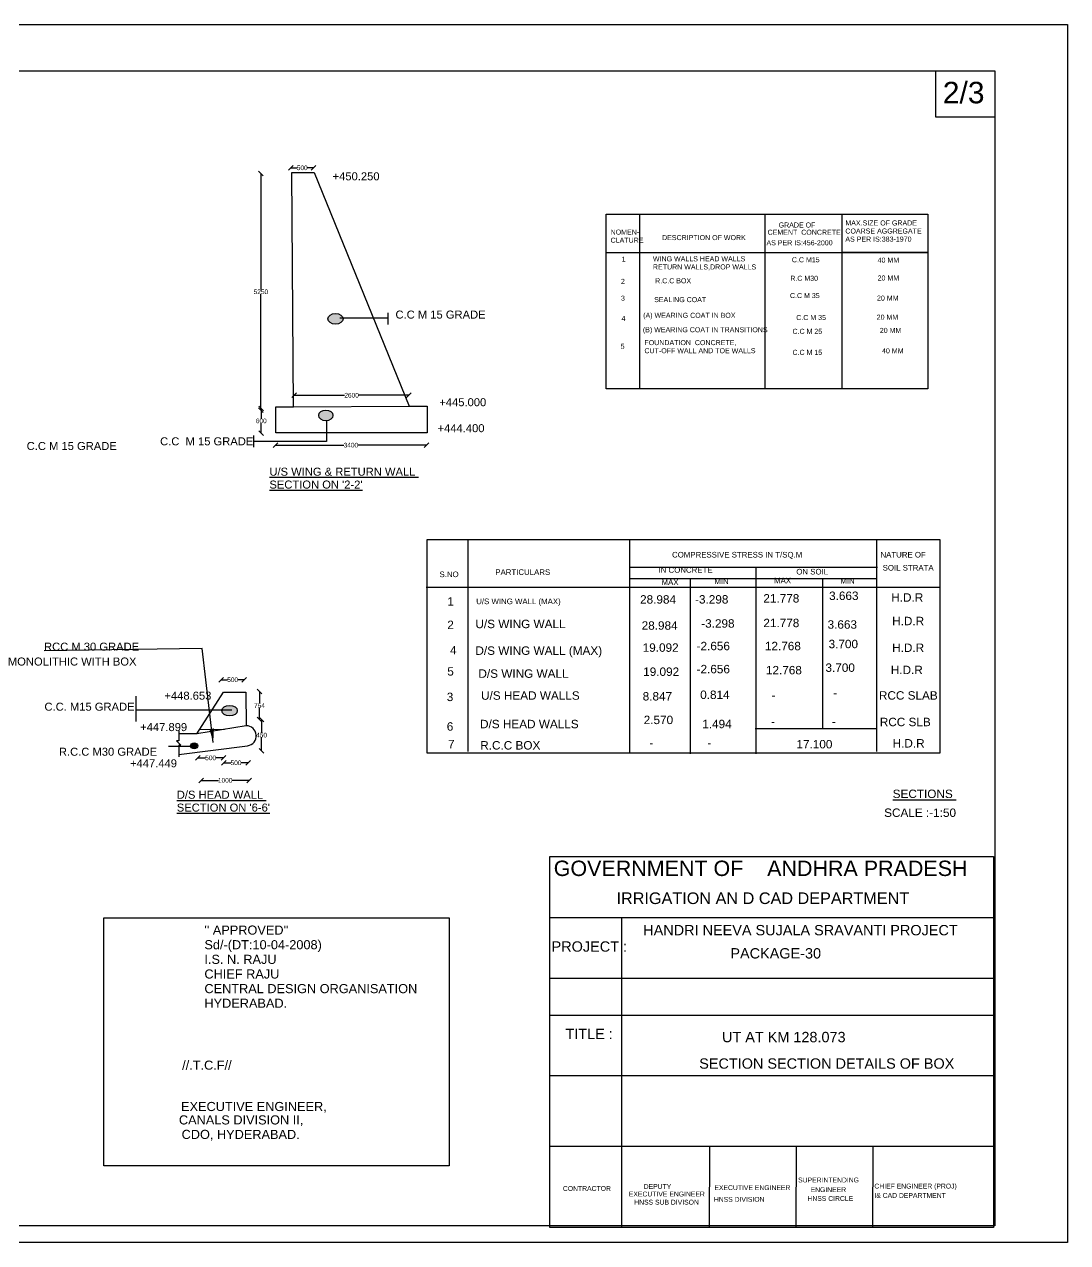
# Model space of a CAD drawing. Header units: metres. Extents: x -13701 to 100187, y -64306 to 14155.
# Drawn here: x 33011 to 100187, y -64306 to 14155 of the extents above; entities that cross this region are included whole.
import ezdxf

# ---------------------------------------------------------------- set-up
doc = ezdxf.new("R2010")
doc.units = ezdxf.units.M
doc.header["$MEASUREMENT"] = 0
doc.layers.add('DRAWING', color=7, linetype='Continuous')
doc.layers.add('TEXT', color=255, linetype='Continuous')
doc.styles.get("Standard").update_dxf_attribs({"font": 'ARIAL_1.TTF'})
doc.dimstyles.get("Standard").update_dxf_attribs({"dimtxt": 300, "dimasz": 300, "dimexe": 0.18, "dimexo": 0.0625, "dimgap": 0.09, "dimtad": 0, "dimtih": 1, "dimtoh": 1, "dimdec": 0, "dimzin": 0, "dimdsep": 46, "dimtxsty": 'Standard', "dimblk": 'OBLIQUE', "dimcen": 0, "dimse1": 1, "dimse2": 1, "dimadec": 0, "dimazin": 0, "dimtfac": 1, "dimtdec": 0, "dimtofl": 0, "dimtmove": 0, "dimatfit": 3, "dimfxl": 0, "dimtolj": 1, "dimtzin": 0, "dimarcsym": 0})
picture_1 = doc.add_image_def('image1.jpg', size_in_pixel=(4806, 3311))
pattern_1 = [(50, (0, 0), (358.6301, -31.3761), [37.5, -412.5]), (355, (0, 0), (-69.3757, 376.096), [30, -330]), (100.4514, (29.9, -2.6), (289.2547, 344.7198), [31.8701, -350.571]), (46.1842, (0, 100), (533.6205, -82.7595), [56.25, -618.75]), (96.6356, (44.47, 93.1), (467.3314, 487.059), [47.805, -525.8565]), (351.1842, (0, 100), (467.331, 487.0593), [45, -495]), (21, (50, 75), (298.4535, -201.3094), [37.5, -412.5]), (326, (50, 75), (121.6577, 362.575), [30, -330]), (71.4514, (74.87, 58.22), (420.1113, 161.2652), [31.8701, -350.571]), (37.5, (0, 0), (6.07993, 166.44693), [0, -326, 0, -335, 0, -331.25]), (7.5, (0, 0), (131.53477, 197.20586), [0, -191, 0, -318.5, 0, -126.25]), (327.5, (-111.5, 0), (266.91122, -11.27744), [0, -125, 0, -390, 0, -517.5]), (317.5, (-161.5, 0), (291.5931, 50.0525), [0, -162.5, 0, -259, 0, -367.5])]

# ---------------------------------------------------------------- blocks, each defined once
blk = doc.blocks.new('_Oblique')
at = {"color": 0, "linetype": 'ByBlock', "lineweight": -2}
blk.add_line((-0.5, -0.5), (0.5, 0.5), dxfattribs=at)
blk = doc.blocks.new('*D16')
at = {"layer": 'Defpoints', "color": 0}
for p in [(50179, 4956), (51623, 4956), (51623, 4914)]:
    blk.add_point(p, dxfattribs=at)
at = {"layer": 'DRAWING', "color": 0, "lineweight": -2}
for p, q in [((50179, 4914), (50570, 4914)), ((51623, 4914), (51232, 4914))]:
    blk.add_line(p, q, dxfattribs=at)
at = {"layer": 'DRAWING', "color": 0, "lineweight": -2, "xscale": 300, "yscale": 300, "zscale": 300, "rotation": 180}
blk.add_blockref('_Oblique', (50179, 4914), dxfattribs=at)
at = {"layer": 'DRAWING', "color": 0, "lineweight": -2, "xscale": 300, "yscale": 300, "zscale": 300}
blk.add_blockref('_Oblique', (51623, 4914), dxfattribs=at)
at = {"layer": 'DRAWING', "color": 0, "insert": (50901, 4914), "char_height": 300, "attachment_point": 5}
blk.add_mtext('\\A1;500', dxfattribs=at)
blk = doc.blocks.new('*D17')
at = {"layer": 'Defpoints', "color": 0}
for p in [(48192, 4551), (48192, -10690), (48243, -10690)]:
    blk.add_point(p, dxfattribs=at)
at = {"layer": 'DRAWING', "color": 0, "lineweight": -2}
for p, q in [((48243, 4551), (48243, -2916)), ((48243, -10690), (48243, -3223))]:
    blk.add_line(p, q, dxfattribs=at)
at = {"layer": 'DRAWING', "color": 0, "lineweight": -2, "xscale": 300, "yscale": 300, "zscale": 300}
for p, rotation in [((48243, 4551), 90), ((48243, -10690), 270)]:
    blk.add_blockref('_Oblique', p, dxfattribs=dict(at, rotation=rotation))
at = {"layer": 'DRAWING', "color": 0, "insert": (48243, -3069), "char_height": 300, "attachment_point": 5}
blk.add_mtext('\\A1;5250', dxfattribs=at)
blk = doc.blocks.new('*D18')
at = {"layer": 'Defpoints', "color": 0}
for p in [(48338, -10595), (48266, -12173), (48338, -12173)]:
    blk.add_point(p, dxfattribs=at)
at = {"layer": 'DRAWING', "color": 0, "lineweight": -2}
for p, q in [((48266, -10595), (48266, -11231)), ((48266, -12173), (48266, -11538))]:
    blk.add_line(p, q, dxfattribs=at)
at = {"layer": 'DRAWING', "color": 0, "lineweight": -2, "xscale": 300, "yscale": 300, "zscale": 300}
for p, rotation in [((48266, -10595), 90), ((48266, -12173), 270)]:
    blk.add_blockref('_Oblique', p, dxfattribs=dict(at, rotation=rotation))
at = {"layer": 'DRAWING', "color": 0, "insert": (48266, -11384), "char_height": 300, "attachment_point": 5}
blk.add_mtext('\\A1;600', dxfattribs=at)
blk = doc.blocks.new('*D19')
at = {"layer": 'Defpoints', "color": 0}
for p in [(49178, -13018), (58896, -12946), (58896, -13018)]:
    blk.add_point(p, dxfattribs=at)
at = {"layer": 'DRAWING', "color": 0, "lineweight": -2}
for p, q in [((49178, -12946), (53589, -12946)), ((58896, -12946), (54484, -12946))]:
    blk.add_line(p, q, dxfattribs=at)
at = {"layer": 'DRAWING', "color": 0, "lineweight": -2, "xscale": 300, "yscale": 300, "zscale": 300, "rotation": 180}
blk.add_blockref('_Oblique', (49178, -12946), dxfattribs=at)
at = {"layer": 'DRAWING', "color": 0, "lineweight": -2, "xscale": 300, "yscale": 300, "zscale": 300}
blk.add_blockref('_Oblique', (58896, -12946), dxfattribs=at)
at = {"layer": 'DRAWING', "color": 0, "insert": (54037, -12946), "char_height": 300, "attachment_point": 5}
blk.add_mtext('\\A1;3400', dxfattribs=at)
blk = doc.blocks.new('*D31')
at = {"layer": 'Defpoints', "color": 0}
for p in [(44176, -33220), (45836, -33088), (45836, -33220)]:
    blk.add_point(p, dxfattribs=at)
at = {"layer": 'DRAWING', "color": 0, "lineweight": -2}
for p, q in [((44176, -33088), (44675, -33088)), ((45836, -33088), (45337, -33088))]:
    blk.add_line(p, q, dxfattribs=at)
at = {"layer": 'DRAWING', "color": 0, "lineweight": -2, "xscale": 300, "yscale": 300, "zscale": 300, "rotation": 180}
blk.add_blockref('_Oblique', (44176, -33088), dxfattribs=at)
at = {"layer": 'DRAWING', "color": 0, "lineweight": -2, "xscale": 300, "yscale": 300, "zscale": 300}
blk.add_blockref('_Oblique', (45836, -33088), dxfattribs=at)
at = {"layer": 'DRAWING', "color": 0, "insert": (45006, -33088), "char_height": 300, "attachment_point": 5}
blk.add_mtext('\\A1;500', dxfattribs=at)
blk = doc.blocks.new('*D32')
at = {"layer": 'Defpoints', "color": 0}
for p in [(45862, -33352), (47416, -33352), (47416, -33404)]:
    blk.add_point(p, dxfattribs=at)
at = {"layer": 'DRAWING', "color": 0, "lineweight": -2}
for p, q in [((45862, -33404), (46308, -33404)), ((47416, -33404), (46970, -33404))]:
    blk.add_line(p, q, dxfattribs=at)
at = {"layer": 'DRAWING', "color": 0, "lineweight": -2, "xscale": 300, "yscale": 300, "zscale": 300, "rotation": 180}
blk.add_blockref('_Oblique', (45862, -33404), dxfattribs=at)
at = {"layer": 'DRAWING', "color": 0, "lineweight": -2, "xscale": 300, "yscale": 300, "zscale": 300}
blk.add_blockref('_Oblique', (47416, -33404), dxfattribs=at)
at = {"layer": 'DRAWING', "color": 0, "insert": (46639, -33404), "char_height": 300, "attachment_point": 5}
blk.add_mtext('\\A1;500', dxfattribs=at)
blk = doc.blocks.new('*D33')
at = {"layer": 'Defpoints', "color": 0}
for p in [(44387, -34641), (47495, -34536), (47495, -34641)]:
    blk.add_point(p, dxfattribs=at)
at = {"layer": 'DRAWING', "color": 0, "lineweight": -2}
for p, q in [((44387, -34536), (45508, -34536)), ((47495, -34536), (46374, -34536))]:
    blk.add_line(p, q, dxfattribs=at)
at = {"layer": 'DRAWING', "color": 0, "lineweight": -2, "xscale": 300, "yscale": 300, "zscale": 300, "rotation": 180}
blk.add_blockref('_Oblique', (44387, -34536), dxfattribs=at)
at = {"layer": 'DRAWING', "color": 0, "lineweight": -2, "xscale": 300, "yscale": 300, "zscale": 300}
blk.add_blockref('_Oblique', (47495, -34536), dxfattribs=at)
at = {"layer": 'DRAWING', "color": 0, "insert": (45941, -34536), "char_height": 300, "attachment_point": 5}
blk.add_mtext('\\A1;1000', dxfattribs=at)
blk = doc.blocks.new('*D34')
at = {"layer": 'Defpoints', "color": 0}
for p in [(48126, -28820), (48126, -30610), (48153, -30610)]:
    blk.add_point(p, dxfattribs=at)
at = {"layer": 'DRAWING', "color": 0, "lineweight": -2}
for p, q in [((48153, -28820), (48153, -29562)), ((48153, -30610), (48153, -29868))]:
    blk.add_line(p, q, dxfattribs=at)
at = {"layer": 'DRAWING', "color": 0, "lineweight": -2, "xscale": 300, "yscale": 300, "zscale": 300}
for p, rotation in [((48153, -28820), 90), ((48153, -30610), 270)]:
    blk.add_blockref('_Oblique', p, dxfattribs=dict(at, rotation=rotation))
at = {"layer": 'DRAWING', "color": 0, "insert": (48153, -29715), "char_height": 300, "attachment_point": 5}
blk.add_mtext('\\A1;754', dxfattribs=at)
blk = doc.blocks.new('*D35')
at = {"layer": 'Defpoints', "color": 0}
for p in [(48153, -30610), (48153, -32636), (48284, -32636)]:
    blk.add_point(p, dxfattribs=at)
at = {"layer": 'DRAWING', "color": 0, "lineweight": -2}
for p, q in [((48284, -30610), (48284, -31470)), ((48284, -32636), (48284, -31776))]:
    blk.add_line(p, q, dxfattribs=at)
at = {"layer": 'DRAWING', "color": 0, "lineweight": -2, "xscale": 300, "yscale": 300, "zscale": 300}
for p, rotation in [((48284, -30610), 90), ((48284, -32636), 270)]:
    blk.add_blockref('_Oblique', p, dxfattribs=dict(at, rotation=rotation))
at = {"layer": 'DRAWING', "color": 0, "insert": (48284, -31623), "char_height": 300, "attachment_point": 5}
blk.add_mtext('\\A1;450', dxfattribs=at)
blk = doc.blocks.new('*D36')
at = {"layer": 'Defpoints', "color": 0}
for p in [(45673, -27949), (47174, -27949), (47174, -28054)]:
    blk.add_point(p, dxfattribs=at)
at = {"layer": 'DRAWING', "color": 0, "lineweight": -2}
for p, q in [((45673, -28054), (46092, -28054)), ((47174, -28054), (46754, -28054))]:
    blk.add_line(p, q, dxfattribs=at)
at = {"layer": 'DRAWING', "color": 0, "lineweight": -2, "xscale": 300, "yscale": 300, "zscale": 300, "rotation": 180}
blk.add_blockref('_Oblique', (45673, -28054), dxfattribs=at)
at = {"layer": 'DRAWING', "color": 0, "lineweight": -2, "xscale": 300, "yscale": 300, "zscale": 300}
blk.add_blockref('_Oblique', (47174, -28054), dxfattribs=at)
at = {"layer": 'DRAWING', "color": 0, "insert": (46423, -28054), "char_height": 300, "attachment_point": 5}
blk.add_mtext('\\A1;500', dxfattribs=at)
blk = doc.blocks.new('*D45')
at = {"layer": 'Defpoints', "color": 0}
for p in [(50389, -9744), (57775, -9732), (57775, -9744)]:
    blk.add_point(p, dxfattribs=at)
at = {"layer": 'DRAWING', "color": 0, "lineweight": -2}
for p, q in [((50389, -9732), (53632, -9732)), ((57775, -9732), (54532, -9732))]:
    blk.add_line(p, q, dxfattribs=at)
at = {"layer": 'DRAWING', "color": 0, "lineweight": -2, "xscale": 300, "yscale": 300, "zscale": 300, "rotation": 180}
blk.add_blockref('_Oblique', (50389, -9732), dxfattribs=at)
at = {"layer": 'DRAWING', "color": 0, "lineweight": -2, "xscale": 300, "yscale": 300, "zscale": 300}
blk.add_blockref('_Oblique', (57775, -9732), dxfattribs=at)
at = {"layer": 'DRAWING', "color": 0, "insert": (54082, -9732), "char_height": 300, "attachment_point": 5}
blk.add_mtext('\\A1;2600', dxfattribs=at)

msp = doc.modelspace()

# ---------------------------------------------------------------- hatches: boundary and pattern name
at = {"layer": 'DRAWING'}
h = msp.add_hatch(dxfattribs=at)
h.set_pattern_fill('AR-CONC,_O', color=256, scale=50)
h.set_pattern_definition(pattern_1)
edge = h.paths.add_edge_path()
edge.add_ellipse((3554.8, -11862.6), major_axis=(-499.3, 0), ratio=0.690617, start_angle=0, end_angle=360)
edge = h.paths.add_edge_path()
edge.add_ellipse((52422.3, -11029.3), major_axis=(-457.7, 0), ratio=0.7586753, start_angle=94.10332, end_angle=360)
edge.add_ellipse((52422.3, -11029.3), major_axis=(-457.7, 0), ratio=0.7586753, start_angle=0, end_angle=94.10332)
edge = h.paths.add_edge_path()
edge.add_ellipse((53051.4, -4809.9), major_axis=(-490.6, 0), ratio=0.6969167, start_angle=186.733871, end_angle=360)
edge.add_ellipse((53051.4, -4809.9), major_axis=(-490.6, 0), ratio=0.6969167, start_angle=0, end_angle=186.733871)
h = msp.add_hatch(dxfattribs=at)
h.set_pattern_fill('AR-CONC', color=256, scale=50, style=0)
h.set_pattern_definition(pattern_1)
edge = h.paths.add_edge_path()
edge.add_ellipse((-437.8, -26580.2), major_axis=(-485.1, 0), ratio=0.7031338, start_angle=16.244225, end_angle=360)
edge.add_ellipse((-437.8, -26580.2), major_axis=(-485.1, 0), ratio=0.7031338, start_angle=0, end_angle=16.244225)
edge = h.paths.add_edge_path()
edge.add_ellipse((795.2, -32180.5), major_axis=(-484.4, 0), ratio=0.7087836, start_angle=0, end_angle=360)
edge = h.paths.add_edge_path()
edge.add_ellipse((17098.7, -27641.5), major_axis=(-466.9, 0), ratio=0.7217266, start_angle=180, end_angle=360)
edge.add_ellipse((17098.7, -27641.5), major_axis=(-466.9, 0), ratio=0.7217266, start_angle=0, end_angle=180)
edge = h.paths.add_edge_path()
edge.add_ellipse((20585.5, -32793.3), major_axis=(-258.2, 0), ratio=0.6952836, start_angle=158.72082, end_angle=360)
edge.add_ellipse((20585.5, -32793.3), major_axis=(-258.2, 0), ratio=0.6952836, start_angle=0, end_angle=158.72082)
h.paths.add_polyline_path([(20137.8, -31480.5), (17547.5, -31525.2), (20423.7, -32047.3)])
edge = h.paths.add_edge_path()
edge.add_ellipse((46227.2, -30043.9), major_axis=(-495.5, 0), ratio=0.6861594, start_angle=0, end_angle=350.741954)
edge.add_ellipse((46227.2, -30043.9), major_axis=(-495.5, 0), ratio=0.6861594, start_angle=350.741954, end_angle=360)
edge = h.paths.add_edge_path()
edge.add_ellipse((43945.1, -32310), major_axis=(-232.4, 0), ratio=0.8083219, start_angle=11.148059, end_angle=360)
edge.add_ellipse((43945.1, -32310), major_axis=(-232.4, 0), ratio=0.8083219, start_angle=0, end_angle=11.148059)
edge = h.paths.add_edge_path()
edge.add_ellipse((12017.6, -49725.1), major_axis=(-964.9, 0), ratio=0.6776149, start_angle=0, end_angle=358.387174)
edge.add_ellipse((12017.6, -49725.1), major_axis=(-964.9, 0), ratio=0.6776149, start_angle=358.387174, end_angle=360)
at = {"layer": 'TEXT'}
h = msp.add_hatch(dxfattribs=at)
h.set_pattern_fill('AR-CONC', color=250, scale=0.02)
h.set_pattern_definition([(50, (53336.05953, -4737.28936), (0.143452037, -0.012550427), [0.015, -0.165]), (355, (53336.05953, -4737.28936), (-0.027750267, 0.150438427), [0.012, -0.132]), (100.451444, (53336.07148, -4737.2904), (0.11570177, 0.137887998), [0.012748038, -0.140228422]), (46.1842, (53336.05953, -4737.24936), (0.213448266, -0.033103856), [0.0225, -0.2475]), (96.635635, (53336.07731, -4737.25212), (0.18693239, 0.19482372), [0.01912207, -0.21034275]), (351.184164, (53336.05953, -4737.24936), (0.18693239, 0.19482372), [0.018, -0.198]), (21, (53336.07953, -4737.25936), (0.11938141, -0.080523778), [0.015, -0.165]), (326, (53336.07953, -4737.25936), (0.048663066, 0.14503001), [0.012, -0.132]), (71.451445, (53336.08948, -4737.26607), (0.168044475, 0.06450623), [0.012748038, -0.140228422]), (37.5, (53336.059527, -4737.28936), (0.002431971, 0.0665787708), [0, -0.1304, 0, -0.134, 0, -0.1325]), (7.5, (53336.05953, -4737.28936), (0.0526139075, 0.0788823424), [0, -0.0764, 0, -0.1274, 0, -0.0505]), (327.5, (53336.01493, -4737.28936), (0.1067644872, -0.0045109743), [0, -0.05, 0, -0.156, 0, -0.207]), (317.5, (53335.99493, -4737.28936), (0.116637234, 0.020020996), [0, -0.065, 0, -0.1036, 0, -0.147])])
edge = h.paths.add_edge_path()
edge.add_ellipse((53051.4, -4809.9), major_axis=(-490.6, 0), ratio=0.6969167, start_angle=186.733871, end_angle=360)
edge.add_ellipse((53051.4, -4809.9), major_axis=(-490.6, 0), ratio=0.6969167, start_angle=0, end_angle=186.733871)
h = msp.add_hatch(dxfattribs=at)
h.set_pattern_fill('AR-CONC', color=250, scale=0.02)
h.set_pattern_definition([(50, (46050.65181, -30086.66298), (0.143452037, -0.012550427), [0.015, -0.165]), (355, (46050.6518, -30086.66298), (-0.027750267, 0.150438427), [0.012, -0.132]), (100.451444, (46050.66376, -30086.66403), (0.11570177, 0.137887998), [0.012748038, -0.140228422]), (46.1842, (46050.6518, -30086.62298), (0.213448266, -0.033103856), [0.0225, -0.2475]), (96.635635, (46050.6696, -30086.62574), (0.18693239, 0.19482372), [0.01912207, -0.21034275]), (351.184164, (46050.6518, -30086.62298), (0.18693239, 0.19482372), [0.018, -0.198]), (21, (46050.67181, -30086.63298), (0.11938141, -0.080523778), [0.015, -0.165]), (326, (46050.6718, -30086.63298), (0.048663066, 0.14503001), [0.012, -0.132]), (71.451445, (46050.68176, -30086.6397), (0.168044475, 0.06450623), [0.012748038, -0.140228422]), (37.5, (46050.651807, -30086.662984), (0.002431971, 0.0665787708), [0, -0.1304, 0, -0.134, 0, -0.1325]), (7.5, (46050.65181, -30086.662984), (0.0526139075, 0.0788823424), [0, -0.0764, 0, -0.1274, 0, -0.0505]), (327.5, (46050.607207, -30086.662984), (0.1067644872, -0.0045109743), [0, -0.05, 0, -0.156, 0, -0.207]), (317.5, (46050.58721, -30086.66298), (0.116637234, 0.020020996), [0, -0.065, 0, -0.1036, 0, -0.147])])
edge = h.paths.add_edge_path()
edge.add_ellipse((46227.2, -30043.9), major_axis=(-495.5, 0), ratio=0.6861594, start_angle=0, end_angle=350.741954)
edge.add_ellipse((46227.2, -30043.9), major_axis=(-495.5, 0), ratio=0.6861594, start_angle=350.741954, end_angle=360)
h = msp.add_hatch(dxfattribs=at)
h.set_pattern_fill('AR-CONC', color=250, scale=0.002)
h.set_pattern_definition([(50, (0, 0), (0.014345203652, -0.0012550426997), [0.0015, -0.0165]), (355, (0, 0), (-0.0027750266723, 0.015043842674), [0.0012, -0.0132]), (100.45144446, (0.001195, -0.000105), (0.0115701769345, 0.0137887998194), [0.00127480384, -0.01402284224]), (46.1842, (0, 0.004), (0.0213448266134, -0.003310385616), [0.00225, -0.02475]), (96.63563549, (0.001779, 0.003724), (0.0186932389135, 0.0194823720155), [0.00191220684, -0.0210342752]), (351.18416399, (0, 0.004), (0.018693238901, 0.019482372005), [0.0018, -0.01980000002]), (21, (0.002, 0.003), (0.0119381410424, -0.0080523778133), [0.0015, -0.0165]), (326, (0.002, 0.003), (0.0048663066384, 0.014503000901), [0.0012, -0.0132]), (71.45144474, (0.002995, 0.002329), (0.0168044475346, 0.006450623056), [0.0012748038, -0.01402284224]), (37.5, (0, 0), (0.00024319710635, 0.00665787707663), [0, -0.01304, 0, -0.0134, 0, -0.01325]), (7.5, (0, 0), (0.0052613907488, 0.00788823423765), [0, -0.00764, 0, -0.01274, 0, -0.00505]), (327.5, (-0.00446, 0), (0.01067644872345, -0.0004510974347), [0, -0.005, 0, -0.0156, 0, -0.0207]), (317.5, (-0.00646, 0), (0.0116637233868, 0.0020020996466), [0, -0.0065, 0, -0.01036, 0, -0.0147])])
edge = h.paths.add_edge_path()
edge.add_ellipse((43945.1, -32310), major_axis=(-232.4, 0), ratio=0.8083219, start_angle=11.148059, end_angle=360)
edge.add_ellipse((43945.1, -32310), major_axis=(-232.4, 0), ratio=0.8083219, start_angle=0, end_angle=11.148059)

# ---------------------------------------------------------------- linework, layer by layer
at = {"layer": 'DRAWING'}
for points in [[(-11480.9, 11171.6), (95509.1, 11171.6), (95509.1, -63225.6), (-11480.9, -63225.6)], [(70475.2, 1935.6), (91194.6, 1935.6), (91194.6, -9315.1), (70475.2, -9315.1)], [(58937.4, -19028.6), (91955.9, -19028.6), (91955.9, -32779.8), (58937.4, -32779.8)], [(95421.3, -63330.9), (66847, -63330.9), (66847, -39430.6), (95421.3, -39430.6)], [(38120.2, -43389.6), (60370.9, -43389.6), (60370.9, -59357), (38120.2, -59357)]]:
    msp.add_lwpolyline(points, close=True, dxfattribs=at)
for points in [[(91671.1, 11171.6), (91671.1, 8196.7), (95509.1, 8196.7)], [(57798.2, -10427.2), (58940, -10427.2), (58940, -12149.8), (49212.1, -12149.8), (49212.1, -10482.6), (50342.5, -10482.6), (50243.1, 4611.5)], [(50243.1, 4611.5), (51664.4, 4611.5), (57798.2, -10427.2)], [(72645.5, -9308.2), (72645.5, 1935.2)], [(80721, -9308.2), (80721, 1935.2)], [(85665.1, -9308.2), (85665.1, 1935.2)], [(70523.7, -531.1), (91233.6, -531.1)], [(91233.6, -531.1), (85718.7, -531.1)], [(56412.1, -4433.2), (56412.1, -5178.5)], [(56436.2, -4769.8), (53319.4, -4769.8)], [(50342.5, -10482.6), (57798.2, -10427.2)], [(52455.1, -11350.3), (52455.1, -12707.7), (47761.5, -12707.7)], [(47761.5, -12330.3), (47761.5, -13070.9)], [(61567.5, -19025.7), (61567.5, -32664.6)], [(71981.4, -19025.7), (71981.4, -32779.8)], [(87889, -19025.7), (87889, -32664.6)], [(71990.2, -20810.4), (87936.2, -20810.4)], [(80110.1, -20851.8), (80110.1, -32827.4)], [(87870.3, -21547.2), (72013.6, -21547.2)], [(75873.3, -21573.7), (75873.3, -32825.8)], [(84430.8, -31198), (84430.8, -21526.8)], [(58880.4, -22094.2), (91949.1, -22094.2)], [(44124.2, -31528.6), (45829.4, -28853.9), (47278.4, -28846.9), (47284.9, -31020.5)], [(40182.2, -29106.4), (40182.2, -30750.8)], [(40182.2, -29989.2), (46368.5, -29989.2)], [(42955.3, -31347.7), (42955.3, -31980.2), (42808.3, -31980.2), (43094.2, -32257.7), (42947.1, -32257.7), (42947.1, -33015.7)], [(44295.9, -31259.3), (45895.7, -31243.8)], [(80063.7, -31199.3), (87882.9, -31199.3)], [(43903.9, -32346.3), (42297.9, -32346.3)], [(66800.5, -43371.1), (95401.3, -43371.1)], [(71486.6, -63330.9), (71486.6, -43371.1)], [(66800.5, -47274.1), (95401.3, -47274.1)], [(66800.5, -49663.1), (95401.3, -49663.1)], [(66800.5, -53547.3), (95401.3, -53547.3)], [(66800.5, -58100.8), (95401.3, -58100.8)], [(77124.7, -58100.8), (77111.5, -63356.9)], [(82697.7, -58100.8), (82684.5, -63356.9)], [(87644.5, -58100.8), (87631.3, -63356.9)]]:
    msp.add_lwpolyline(points, dxfattribs=at)
msp.add_lwpolyline([(42947.1, -32864.5), (47384.4, -32303.6, 0.9527723), (47284.9, -31020.5), (44124.2, -31528.6), (42955.3, -31528.6)], format="xyb", dxfattribs=at)
for centre, major_axis, ratio in [((53051.4, -4809.9), (-490.6, 0), 0.6969167), ((52422.3, -11029.3), (-457.7, 0), 0.7586753), ((46227.2, -30043.9), (-495.5, 0), 0.6861594), ((43945.1, -32310), (-232.4, 0), 0.8083219)]:
    msp.add_ellipse(centre, major_axis=major_axis, ratio=ratio, dxfattribs=at)

# ---------------------------------------------------------------- texts
for s, height, p in [('2/3', 1383.69, (92148.5, 9069.7)), ('+450.250', 515.53, (52858.8, 4111.9)), ('NOMEN-', 324.52, (70760.3, 615.3)), ('CEMENT  CONCRETE ', 324.523, (80867.6, 605.1)), ('GRADE OF ', 324.52, (81578.3, 1071.6)), ('COARSE AGGREGATE', 324.523, (85875.6, 682.5)), ('MAX.SIZE OF GRADE', 324.523, (85875.6, 1203.8)), ('CLATURE', 324.52, (70760.3, 94)), ('DESCRIPTION OF WORK ', 324.523, (74072.2, 260.4)), ('AS PER IS:456-2000', 324.523, (80796.5, -74.3)), ('AS PER IS:383-1970', 324.523, (85875.6, 161.2)), ('WING WALLS HEAD WALLS ', 324.523, (73484.5, -1107.7)), ('1', 324.5, (71471.3, -1129.6)), ('RETURN WALLS,DROP WALLS', 324.523, (73484.5, -1629)), ('C.C M15', 324.52, (82429.6, -1169.4)), ('40 MM', 324.52, (87952.6, -1189.6)), ('2', 324.5, (71426.2, -2560.8)), ('R.C.C BOX', 324.52, (73626.1, -2522.2)), ('R.C M30', 324.52, (82328.5, -2361.6)), ('20 MM', 324.52, (87952.6, -2341.4)), ('3', 324.5, (71426.2, -3642.6)), ('SEALING COAT', 324.523, (73565.4, -3734.7)), ('C.C M 35', 324.52, (82308.3, -3473.1)), ('20 MM', 324.52, (87912.1, -3634.7)), ('C.C M 15 GRADE', 515.527, (56907.6, -4794.4)), ('4', 324.5, (71460, -4953.3)), ('(A) WEARING COAT IN BOX', 324.523, (72857.3, -4745.1)), ('C.C M 35', 324.52, (82712.9, -4887.6)), ('20 MM', 324.52, (87891.9, -4867.4)), ('(B) WEARING COAT IN TRANSITIONS ', 324.523, (72837.1, -5674.6)), ('C.C M 25', 324.52, (82470.1, -5776.7)), ('20 MM', 324.52, (88094.2, -5716.1)), ('FOUNDATION  CONCRETE,', 324.523, (72938.3, -6503.1)), ('5', 324.5, (71403.8, -6736.2)), ('CUT-OFF WALL AND TOE WALLS', 324.523, (72938.3, -7024.5)), ('C.C M 15', 324.52, (82470.1, -7130.7)), ('40 MM', 324.52, (88235.8, -7029.6)), ('+445.000', 515.53, (59728, -10437.9)), ('+444.400', 515.53, (59616.3, -12110.9)), ('C.C  M 15 GRADE', 515.527, (41750.9, -12956)), ('C.C M 15 GRADE', 515.527, (33160.7, -13257.8)), ('%%UU/S WING & RETURN WALL ', 515.527, (48788.7, -14912.4)), ("%%USECTION ON '2-2'", 515.527, (48788.7, -15740.6)), ('COMPRESSIVE STRESS IN T/SQ.M', 361.365, (74714.4, -20181)), ('NATURE OF ', 361.37, (88136.4, -20181)), ('S.NO', 361.37, (59740.6, -21445.3)), ('PARTICULARS', 361.365, (63335.9, -21302.4)), ('IN CONCRETE ', 361.365, (73843.9, -21162.7)), ('ON SOIL ', 361.37, (82717, -21274.9)), ('SOIL STRATA', 361.365, (88276.8, -21022.5)), ('MAX', 361.37, (74039.4, -21951.9)), ('MIN', 361.37, (77437, -21895.8)), ('MAX', 361.37, (81283.9, -21839.7)), ('MIN', 361.37, (85551.9, -21867.8)), ('1', 541.9, (60242.1, -23280.9)), ('28.984', 541.87, (72656.2, -23151.6)), ('-3.298', 541.87, (76197.4, -23147.7)), ('21.778', 541.87, (80595.5, -23081.6)), ('3.663', 541.87, (84828.3, -22916.4)), ('H.D.R', 541.87, (88829.6, -23025.9)), ('U/S WING WALL (MAX)', 361.365, (62105.6, -23186)), ('2', 541.9, (60242.1, -24791.5)), ('U/S WING WALL', 541.869, (62055.1, -24730.8)), ('28.984', 541.87, (72758.2, -24832.3)), ('-3.298', 541.87, (76594.2, -24700.1)), ('21.778', 541.87, (80595.5, -24667.1)), ('3.663', 541.87, (84729.1, -24766.2)), ('H.D.R', 541.87, (88888, -24542.6)), ('RCC M 30 GRADE', 515.527, (34277.2, -26181.2)), ('4', 541.9, (60422.9, -26417.2)), ('D/S WING WALL (MAX)', 541.869, (62055.1, -26449.9)), ('19.092', 541.87, (72824.3, -26252.6)), ('-2.656', 541.87, (76296.6, -26153.5)), ('12.768', 541.87, (80694.7, -26153.5)), ('3.700', 541.87, (84795.2, -26021.4)), ('H.D.R', 541.87, (88888, -26263.5)), ('MONOLITHIC WITH BOX ', 515.527, (31949.1, -27138.8)), ('5', 541.9, (60242.3, -27785.9)), ('D/S WING WALL', 541.869, (62248.7, -27928.5)), ('19.092', 541.87, (72857.4, -27805.1)), ('-2.656', 541.87, (76296.6, -27639.9)), ('12.768', 541.87, (80760.8, -27706)), ('3.700', 541.87, (84593.9, -27545)), ('H.D.R', 541.87, (88800.4, -27692.7)), ('+448.653', 515.53, (42028.8, -29336.2)), ('3', 541.9, (60209.4, -29427.9)), ('U/S HEAD WALLS ', 541.869, (62417, -29341.8)), ('8.847', 541.87, (72824.3, -29390.6)), ('0.814', 541.87, (76528, -29291.5)), ('-', 541.9, (85090.4, -29178.4)), ('RCC SLAB', 541.87, (88035.7, -29334.9)), ('C.C. M15 GRADE', 515.527, (34305, -30047.5)), ('-', 541.9, (81124.6, -29324.5)), ('2.570', 541.87, (72890.5, -30910)), ('RCC SLB', 541.87, (88093.2, -31044)), ('+447.899', 515.53, (40467.6, -31360.7)), ('6', 541.9, (60209.4, -31332.7)), ('D/S HEAD WALLS', 541.869, (62352.3, -31177.2)), ('1.494', 541.87, (76660.3, -31174.3)), ('-', 541.9, (81091.5, -31009.1)), ('-', 541.9, (85002.8, -31015.9)), ('7', 541.9, (60291.6, -32465.7)), ('R.C.C BOX', 541.87, (62365.2, -32547.3)), ('-', 541.9, (73254.2, -32396.4)), ('-', 541.9, (76991, -32396.4)), ('17.100', 541.87, (82725.1, -32474.3)), ('H.D.R', 541.87, (88917.2, -32417.8)), ('R.C.C M30 GRADE', 515.527, (35236.3, -32947.5)), ('+447.449', 515.53, (39813, -33692.5)), ('%%UD/S HEAD WALL ', 515.527, (42825.8, -35717)), ('%%USECTIONS ', 541.869, (88921.3, -35672)), ("%%USECTION ON '6-6'", 515.527, (42825.8, -36545.2)), ('SCALE :-1:50', 541.869, (88373.2, -36888.4)), ('GOVERNMENT OF    ANDHRA PRADESH ', 989.357, (67096.3, -40693.2)), ('IRRIGATION AN D CAD DEPARTMENT ', 747.409, (71138.2, -42498.7)), ("'' APPROVED''", 586.684, (44604.3, -44469.5)), ('HANDRI NEEVA SUJALA SRAVANTI PROJECT ', 665.436, (72860.9, -44512.9)), ('Sd/-(DT:10-04-2008)', 586.684, (44604.3, -45412)), ('PROJECT :', 665.44, (66961.6, -45567.9)), ('PACKAGE-30', 665.44, (78472.5, -46006)), ('I.S. N. RAJU ', 586.684, (44604.3, -46354.5)), ('CHIEF RAJU', 586.68, (44604.3, -47296.9)), ('CENTRAL DESIGN ORGANISATION', 586.684, (44604.3, -48239.4)), ('HYDERABAD.', 586.68, (44604.3, -49181.8)), ('TITLE :', 665.44, (67854, -51193.5)), ('UT AT KM 128.073', 665.436, (77933.1, -51397.7)), ('//.T.C.F//', 586.68, (43170.3, -53169)), ('SECTION SECTION DETAILS OF BOX', 665.436, (76465.7, -53103.7)), ('EXECUTIVE ENGINEER,', 586.684, (43101.1, -55830.9)), ('CANALS DIVISION II,', 586.684, (42962.7, -56695.1)), ('CDO, HYDERABAD.', 586.684, (43135.7, -57628.5)), ('SUPERINTENDING', 313.616, (82833.4, -60428.1)), ('CONTRACTOR', 313.62, (67687, -60975)), ('EXECUTIVE ENGINEER', 313.616, (71934.9, -61331.3)), ('DEPUTY ', 313.62, (72889.1, -60844.6)), ('EXECUTIVE ENGINEER ', 313.616, (77442.2, -60920.5)), ('ENGINEER', 313.62, (83637.6, -61049.4)), ('CHIEF ENGINEER (PROJ)', 313.616, (87743.6, -60820.4)), ('I& CAD DEPARTMENT ', 313.616, (87743.6, -61421.8)), ('HNSS SUB DIVISON ', 313.616, (72280.9, -61857.2)), ('HNSS DIVISION', 313.616, (77405.3, -61675.3)), ('HNSS CIRCLE ', 313.616, (83434.9, -61620.1))]:
    msp.add_text(s, height=height, dxfattribs=at).set_placement(p)

# ---------------------------------------------------------------- dimensions: what is measured, and where the dimension line sits
for base, p1, p2, text, picture, middle in [((51623.2, 4913.9), (50178.8, 4955.6), (51623.2, 4955.6), '500', '*D16', (50901, 4913.9)), ((57774.8, -9732.5), (50388.6, -9744.4), (57774.8, -9744.4), '2600', '*D45', (54081.7, -9732.5)), ((58895.5, -12946.2), (49178, -13017.9), (58895.5, -13017.9), '3400', '*D19', (54036.8, -12946.2)), ((47174.1, -28053.9), (45672.5, -27948.6), (47174.1, -27948.6), '500', '*D36', (46423.3, -28053.9)), ((45835.6, -33088.4), (44176, -33220), (45835.6, -33220), '500', '*D31', (45005.8, -33088.4)), ((47416.3, -33404.2), (45862, -33351.6), (47416.3, -33351.6), '500', '*D32', (46639.1, -33404.2)), ((47495.3, -34535.7), (44386.7, -34641), (47495.3, -34641), '1000', '*D33', (45941, -34535.7))]:
    dim = msp.add_linear_dim(base=base, p1=p1, p2=p2, text=text, dimstyle='Standard', dxfattribs=at)
    dim.commit()
    dim.dimension.update_dxf_attribs({"geometry": picture, "text_midpoint": middle})
for base, p1, p2, text, picture, middle in [((48242.9, -10689.7), (48192.5, 4551.1), (48192.5, -10689.7), '5250', '*D17', (48242.9, -3069.3)), ((48266.1, -12173.4), (48337.9, -10595.4), (48337.9, -12173.4), '600', '*D18', (48266.1, -11384.4)), ((48152.7, -30609.7), (48126.4, -28820.3), (48126.4, -30609.7), '754', '*D34', (48152.7, -29715)), ((48284.5, -32635.9), (48152.7, -30609.7), (48152.7, -32635.9), '450', '*D35', (48284.5, -31622.8))]:
    dim = msp.add_linear_dim(base=base, p1=p1, p2=p2, angle=90, text=text, dimstyle='Standard', dxfattribs=at)
    dim.commit()
    dim.dimension.update_dxf_attribs({"geometry": picture, "text_midpoint": middle})

# ---------------------------------------------------------------- pictures from other files: only their frames are drawn
at = {"color": 2}
image = msp.add_image(picture_1, insert=(-13700.7, -64305.8), size_in_units=(113887.7, 78460.7), dxfattribs=dict(at, fade=40))
image.dxf.flags = 7

# ---------------------------------------------------------------- leaders
at = {"layer": 'DRAWING'}
msp.add_leader([(45176.2, -32100.2), (44459.6, -26052.1), (34277.2, -26181.2)], dimstyle='Standard', override={"dimasz": 900}, dxfattribs=at)

doc.saveas('drawing.dxf')
